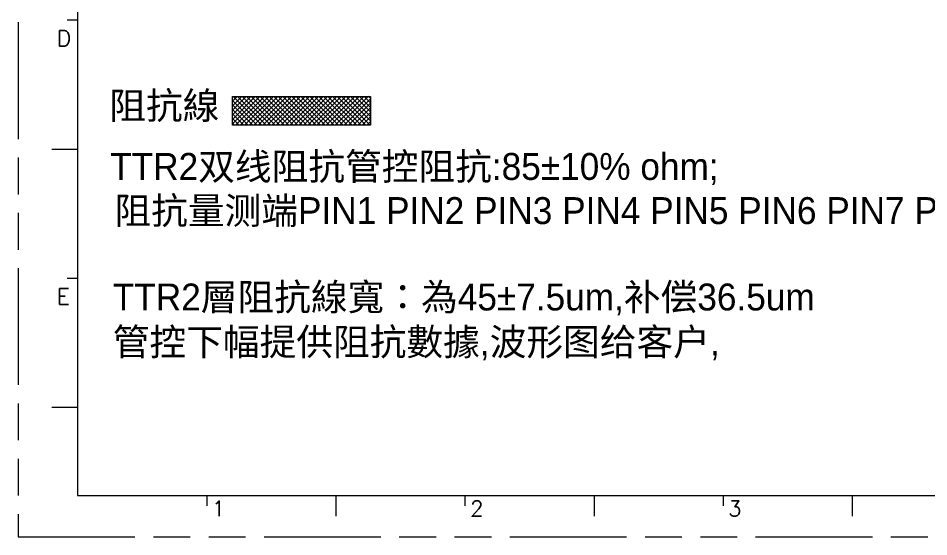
# Model space of a CAD drawing. Extents: x 3664 to 3837, y -413 to -292.
# Drawn here: x 3664.4 to 3738.4, y -413.5 to -371.3 of the extents above; entities that cross this region are included whole.
import ezdxf

# ---------------------------------------------------------------- set-up
doc = ezdxf.new("R2010")
doc.units = 0
doc.linetypes.add('PHANTOM', pattern=[29.5, 9.5, -1.5, 3, -1.5, 3, -1.5, 9.5])
doc.layers.get('0').update_dxf_attribs({"lineweight": 9})
doc.layers.add('0PAPERF', color=2, linetype='PHANTOM', lineweight=9, plot=False)
doc.layers.add('備註', color=1, linetype='Continuous', lineweight=9)
doc.styles.add('SIMPLEX', font='simplex.shx')
doc.styles.get("Standard").update_dxf_attribs({"font": 'PMingLiU.ttf'})

msp = doc.modelspace()

# ---------------------------------------------------------------- hatches: boundary and pattern name
at = {"layer": '備註'}
h = msp.add_hatch(dxfattribs=at)
h.set_pattern_fill('ANSI37', color=1, scale=0.08192, style=0)
h.set_pattern_definition([(45, (1238.49675, -63.7068), (-0.183915645, 0.183915645), []), (135, (1238.49675, -63.7068), (-0.183915645, -0.183915645), [])])
h.paths.add_polyline_path([(3681.781, -377.664), (3693.015, -377.664), (3693.015, -380.002), (3681.781, -380.002)])

# ---------------------------------------------------------------- linework, layer by layer
for p, q in [((3669.185, -297.939), (3669.185, -410.121)), ((3669.185, -371.466), (3668.344, -371.466)), ((3669.185, -381.97), (3667.084, -381.97)), ((3669.185, -392.474), (3668.344, -392.474)), ((3669.185, -402.978), (3667.084, -402.978)), ((3669.185, -410.121), (3831.365, -410.121)), ((3679.689, -410.121), (3679.689, -410.961)), ((3690.192, -410.121), (3690.192, -411.802)), ((3700.696, -410.121), (3700.696, -410.961)), ((3711.2, -410.121), (3711.2, -411.802)), ((3721.704, -410.121), (3721.704, -410.961)), ((3732.208, -410.121), (3732.208, -411.802))]:
    msp.add_line(p, q)
at = {"layer": '0PAPERF'}
for p, q in [((3664.352, -291.634), (3664.352, -413.482)), ((3664.352, -413.482), (3836.66, -413.482))]:
    msp.add_line(p, q, dxfattribs=at)
at = {"layer": '備註', "color": 1, "linetype": 'Continuous'}
msp.add_lwpolyline([(3681.781, -377.664), (3693.015, -377.664), (3693.015, -380.002), (3681.781, -380.002)], close=True, dxfattribs=at)

# ---------------------------------------------------------------- texts
at = {"style": 'SIMPLEX'}
for s, height, p in [('D', 1.277, (3667.504, -373.567)), ('E', 1.277, (3667.504, -394.575)), ('1', 1.26, (3680.109, -411.818)), ('2', 1.26, (3701.117, -411.818)), ('3', 1.26, (3722.124, -411.818))]:
    msp.add_text(s, height=height, dxfattribs=at).set_placement(p)
at = {"layer": '備註', "lineweight": 0, "char_height": 2.18979, "attachment_point": 1}
for s, insert, width in [('{\\fPMingLiU|b0|i0|c136|p2;阻抗線}', (3671.761, -377.309), 10.95065), ('{\\fPMingLiU|b0|i0|c0|p18;\\P\\P\\fPMingLiU|b0|i0|c136|p18;TTR2双线阻抗管控阻抗:85%%P10% ohm;}', (3671.832, -374.963), 127.95442), ('{\\fPMingLiU|b0|i0|c0|p18;\\P\\P\\fPMingLiU|b0|i0|c136|p18;阻抗量测端PIN1 PIN2 PIN3 PIN4 PIN5 PIN6 PIN7 PIN8 PIN9 PIN10 PIN11 PIN12', (3672.18, -378.554), 134.46221), ('{\\fPMingLiU|b0|i0|c0|p18;\\P\\PTTR2層\\fPMingLiU|b0|i0|c136|p18;阻抗線寬：為45%%P7.5um,补偿36.5um\\P管控下幅提供阻抗數據,波形图给客户,}', (3672.045, -385.581), 118.08709)]:
    msp.add_mtext(s, dxfattribs=dict(at, insert=insert, width=width))

doc.saveas('drawing.dxf')
